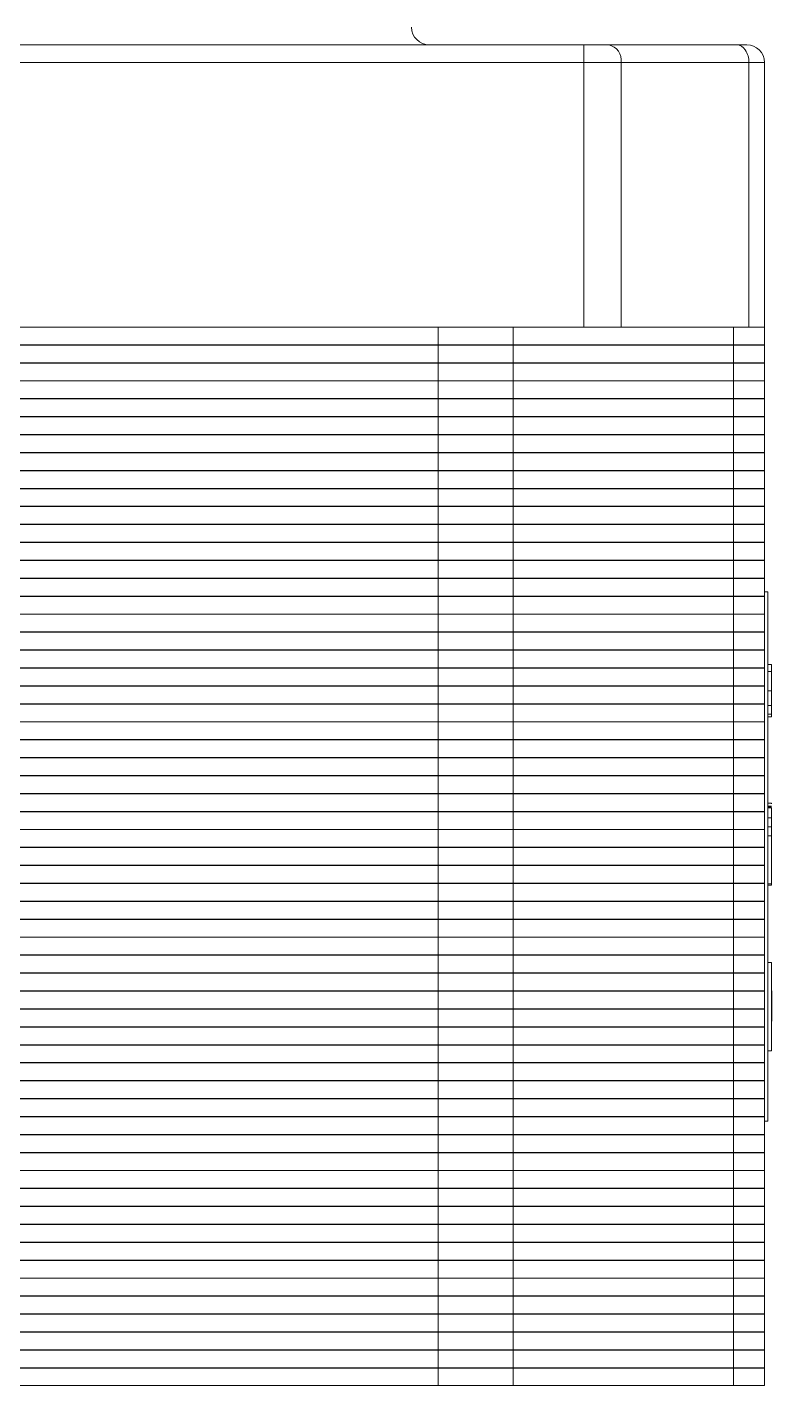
# Model space of a CAD drawing. Header units: millimetres. Extents: x -331 to 5585, y -2655 to 1513.
# Drawn here: x 2630.94 to 2652.04, y 476.26 to 514.75 of the extents above; entities that cross this region are included whole.
import ezdxf

# ---------------------------------------------------------------- set-up
doc = ezdxf.new("R2010")
doc.units = ezdxf.units.MM

msp = doc.modelspace()

# ---------------------------------------------------------------- linework, layer by layer
at = {"color": 7, "linetype": 'Continuous', "lineweight": 15}
for p, q in [((2646.713, 514.251), (2614.956, 514.251)), ((2646.713, 514.251), (2646.713, 514.105)), ((2646.713, 513.751), (2646.713, 514.105)), ((2651.042, 514.251), (2647.42, 514.251)), ((2646.713, 513.751), (2614.956, 513.751)), ((2647.774, 513.751), (2646.713, 513.751)), ((2646.713, 506.251), (2646.713, 513.751)), ((2647.774, 513.751), (2647.774, 506.251)), ((2651.395, 513.751), (2647.774, 513.751)), ((2651.395, 506.251), (2651.395, 513.751)), ((2651.835, 513.751), (2651.395, 513.751)), ((2651.835, 513.751), (2651.835, 506.251)), ((2614.956, 506.251), (2646.713, 506.251)), ((2642.592, 506.251), (2619.077, 506.251)), ((2642.592, 506.251), (2642.592, 505.751)), ((2644.713, 506.251), (2644.713, 505.751)), ((2646.713, 506.251), (2647.774, 506.251)), ((2647.774, 506.251), (2651.395, 506.251)), ((2650.956, 506.251), (2650.956, 505.751)), ((2651.395, 506.251), (2651.835, 506.251)), ((2651.835, 506.251), (2651.835, 505.751)), ((2619.077, 505.751), (2642.592, 505.751)), ((2642.592, 505.743), (2619.077, 505.743)), ((2638.614, 505.751), (2638.614, 505.743)), ((2642.592, 505.751), (2644.713, 505.751)), ((2642.592, 505.743), (2642.592, 505.243)), ((2644.713, 505.743), (2642.592, 505.743)), ((2644.713, 505.751), (2650.956, 505.751)), ((2644.713, 505.743), (2644.713, 505.243)), ((2650.956, 505.743), (2644.713, 505.743)), ((2650.956, 505.751), (2651.835, 505.751)), ((2650.956, 505.743), (2650.956, 505.243)), ((2651.835, 505.743), (2650.956, 505.743)), ((2651.835, 505.743), (2651.835, 505.243)), ((2619.077, 505.243), (2642.592, 505.243)), ((2642.592, 505.234), (2619.077, 505.234)), ((2638.614, 505.243), (2638.614, 505.234)), ((2642.592, 505.243), (2644.713, 505.243)), ((2642.592, 505.234), (2642.592, 504.734)), ((2644.713, 505.234), (2642.592, 505.234)), ((2644.713, 505.243), (2650.956, 505.243)), ((2644.713, 505.234), (2644.713, 504.734)), ((2650.956, 505.234), (2644.713, 505.234)), ((2650.956, 505.243), (2651.835, 505.243)), ((2650.956, 505.234), (2650.956, 504.734)), ((2651.835, 505.234), (2650.956, 505.234)), ((2651.835, 505.234), (2651.835, 504.734)), ((2619.077, 504.734), (2642.592, 504.734)), ((2642.592, 504.726), (2619.077, 504.726)), ((2638.614, 504.734), (2638.614, 504.726)), ((2642.592, 504.734), (2644.713, 504.734)), ((2642.592, 504.726), (2642.592, 504.226)), ((2644.713, 504.726), (2642.592, 504.726)), ((2644.713, 504.734), (2650.956, 504.734)), ((2644.713, 504.726), (2644.713, 504.226)), ((2650.956, 504.726), (2644.713, 504.726)), ((2650.956, 504.734), (2651.835, 504.734)), ((2650.956, 504.726), (2650.956, 504.226)), ((2651.835, 504.726), (2650.956, 504.726)), ((2651.835, 504.726), (2651.835, 504.226)), ((2619.077, 504.226), (2642.592, 504.226)), ((2642.592, 504.217), (2619.077, 504.217)), ((2638.614, 504.226), (2638.614, 504.217)), ((2642.592, 504.226), (2644.713, 504.226)), ((2642.592, 504.217), (2642.592, 503.717)), ((2644.713, 504.217), (2642.592, 504.217)), ((2644.713, 504.226), (2650.956, 504.226)), ((2644.713, 504.217), (2644.713, 503.717)), ((2650.956, 504.217), (2644.713, 504.217)), ((2650.956, 504.226), (2651.835, 504.226)), ((2650.956, 504.217), (2650.956, 503.717)), ((2651.835, 504.217), (2650.956, 504.217)), ((2651.835, 504.217), (2651.835, 503.717)), ((2619.077, 503.717), (2642.592, 503.717)), ((2642.592, 503.709), (2619.077, 503.709)), ((2638.614, 503.717), (2638.614, 503.709)), ((2642.592, 503.717), (2644.713, 503.717)), ((2642.592, 503.709), (2642.592, 503.209)), ((2644.713, 503.709), (2642.592, 503.709)), ((2644.713, 503.717), (2650.956, 503.717)), ((2644.713, 503.709), (2644.713, 503.209)), ((2650.956, 503.709), (2644.713, 503.709)), ((2650.956, 503.717), (2651.835, 503.717)), ((2650.956, 503.709), (2650.956, 503.209)), ((2651.835, 503.709), (2650.956, 503.709)), ((2651.835, 503.709), (2651.835, 503.209)), ((2619.077, 503.209), (2642.592, 503.209)), ((2642.592, 503.2), (2619.077, 503.2)), ((2638.614, 503.209), (2638.614, 503.2)), ((2642.592, 503.209), (2644.713, 503.209)), ((2642.592, 503.2), (2642.592, 502.7)), ((2644.713, 503.2), (2642.592, 503.2)), ((2644.713, 503.209), (2650.956, 503.209)), ((2644.713, 503.2), (2644.713, 502.7)), ((2650.956, 503.2), (2644.713, 503.2)), ((2650.956, 503.209), (2651.835, 503.209)), ((2650.956, 503.2), (2650.956, 502.7)), ((2651.835, 503.2), (2650.956, 503.2)), ((2651.835, 503.2), (2651.835, 502.7)), ((2619.077, 502.7), (2642.592, 502.7)), ((2642.592, 502.692), (2619.077, 502.692)), ((2638.614, 502.7), (2638.614, 502.692)), ((2642.592, 502.7), (2644.713, 502.7)), ((2642.592, 502.692), (2642.592, 502.192)), ((2644.713, 502.692), (2642.592, 502.692)), ((2644.713, 502.7), (2650.956, 502.7)), ((2644.713, 502.692), (2644.713, 502.192)), ((2650.956, 502.692), (2644.713, 502.692)), ((2650.956, 502.7), (2651.835, 502.7)), ((2650.956, 502.692), (2650.956, 502.192)), ((2651.835, 502.692), (2650.956, 502.692)), ((2651.835, 502.692), (2651.835, 502.192)), ((2619.077, 502.192), (2642.592, 502.192)), ((2642.592, 502.183), (2619.077, 502.183)), ((2638.614, 502.192), (2638.614, 502.183)), ((2642.592, 502.192), (2644.713, 502.192)), ((2642.592, 502.183), (2642.592, 501.683)), ((2644.713, 502.183), (2642.592, 502.183)), ((2644.713, 502.192), (2650.956, 502.192)), ((2644.713, 502.183), (2644.713, 501.683)), ((2650.956, 502.183), (2644.713, 502.183)), ((2650.956, 502.192), (2651.835, 502.192)), ((2650.956, 502.183), (2650.956, 501.683)), ((2651.835, 502.183), (2650.956, 502.183)), ((2651.835, 502.183), (2651.835, 501.683)), ((2619.077, 501.683), (2642.592, 501.683)), ((2642.592, 501.675), (2619.077, 501.675)), ((2638.614, 501.683), (2638.614, 501.675)), ((2642.592, 501.683), (2644.713, 501.683)), ((2642.592, 501.675), (2642.592, 501.175)), ((2644.713, 501.675), (2642.592, 501.675)), ((2644.713, 501.683), (2650.956, 501.683)), ((2644.713, 501.675), (2644.713, 501.175)), ((2650.956, 501.675), (2644.713, 501.675)), ((2650.956, 501.683), (2651.835, 501.683)), ((2650.956, 501.675), (2650.956, 501.175)), ((2651.835, 501.675), (2650.956, 501.675)), ((2651.835, 501.675), (2651.835, 501.175)), ((2619.077, 501.175), (2642.592, 501.175)), ((2642.592, 501.166), (2619.077, 501.166)), ((2638.614, 501.175), (2638.614, 501.166)), ((2642.592, 501.175), (2644.713, 501.175)), ((2642.592, 501.166), (2642.592, 500.666)), ((2644.713, 501.166), (2642.592, 501.166)), ((2644.713, 501.175), (2650.956, 501.175)), ((2644.713, 501.166), (2644.713, 500.666)), ((2650.956, 501.166), (2644.713, 501.166)), ((2650.956, 501.175), (2651.835, 501.175)), ((2650.956, 501.166), (2650.956, 500.666)), ((2651.835, 501.166), (2650.956, 501.166)), ((2651.835, 501.166), (2651.835, 500.666)), ((2619.077, 500.666), (2642.592, 500.666)), ((2642.592, 500.658), (2619.077, 500.658)), ((2638.614, 500.666), (2638.614, 500.658)), ((2642.592, 500.666), (2644.713, 500.666)), ((2642.592, 500.658), (2642.592, 500.158)), ((2644.713, 500.658), (2642.592, 500.658)), ((2644.713, 500.666), (2650.956, 500.666)), ((2644.713, 500.658), (2644.713, 500.158)), ((2650.956, 500.658), (2644.713, 500.658)), ((2650.956, 500.666), (2651.835, 500.666)), ((2650.956, 500.658), (2650.956, 500.158)), ((2651.835, 500.658), (2650.956, 500.658)), ((2651.835, 500.658), (2651.835, 500.158)), ((2619.077, 500.158), (2642.592, 500.158)), ((2642.592, 500.149), (2619.077, 500.149)), ((2638.614, 500.158), (2638.614, 500.149)), ((2642.592, 500.158), (2644.713, 500.158)), ((2642.592, 500.149), (2642.592, 499.649)), ((2644.713, 500.149), (2642.592, 500.149)), ((2644.713, 500.158), (2650.956, 500.158)), ((2644.713, 500.149), (2644.713, 499.649)), ((2650.956, 500.149), (2644.713, 500.149)), ((2650.956, 500.158), (2651.835, 500.158)), ((2650.956, 500.149), (2650.956, 499.649)), ((2651.835, 500.149), (2650.956, 500.149)), ((2651.835, 500.149), (2651.835, 499.649)), ((2619.077, 499.649), (2642.592, 499.649)), ((2642.592, 499.641), (2619.077, 499.641)), ((2638.614, 499.649), (2638.614, 499.641)), ((2642.592, 499.649), (2644.713, 499.649)), ((2642.592, 499.641), (2642.592, 499.141)), ((2644.713, 499.641), (2642.592, 499.641)), ((2644.713, 499.649), (2650.956, 499.649)), ((2644.713, 499.641), (2644.713, 499.141)), ((2650.956, 499.641), (2644.713, 499.641)), ((2650.956, 499.649), (2651.835, 499.649)), ((2650.956, 499.641), (2650.956, 499.141)), ((2651.835, 499.641), (2650.956, 499.641)), ((2651.835, 499.641), (2651.835, 499.141)), ((2619.077, 499.141), (2642.592, 499.141)), ((2642.592, 499.133), (2619.077, 499.133)), ((2638.614, 499.141), (2638.614, 499.133)), ((2642.592, 499.141), (2644.713, 499.141)), ((2642.592, 499.133), (2642.592, 498.632)), ((2644.713, 499.133), (2642.592, 499.133)), ((2644.713, 499.141), (2650.956, 499.141)), ((2644.713, 499.133), (2644.713, 498.632)), ((2650.956, 499.133), (2644.713, 499.133)), ((2650.956, 499.141), (2651.835, 499.141)), ((2650.956, 499.133), (2650.956, 498.632)), ((2651.835, 499.133), (2650.956, 499.133)), ((2651.835, 499.133), (2651.835, 498.751)), ((2619.077, 498.632), (2642.592, 498.632)), ((2642.592, 498.624), (2619.077, 498.624)), ((2638.614, 498.632), (2638.614, 498.624)), ((2642.592, 498.632), (2644.713, 498.632)), ((2642.592, 498.624), (2642.592, 498.124)), ((2644.713, 498.624), (2642.592, 498.624)), ((2644.713, 498.632), (2650.956, 498.632)), ((2644.713, 498.624), (2644.713, 498.124)), ((2650.956, 498.624), (2644.713, 498.624)), ((2650.956, 498.632), (2651.835, 498.632)), ((2650.956, 498.624), (2650.956, 498.124)), ((2651.835, 498.624), (2650.956, 498.624)), ((2651.835, 498.751), (2651.935, 498.751)), ((2651.835, 498.751), (2651.835, 483.751)), ((2651.935, 483.751), (2651.935, 498.751)), ((2619.077, 498.124), (2642.592, 498.124)), ((2642.592, 498.116), (2619.077, 498.116)), ((2638.614, 498.124), (2638.614, 498.116)), ((2642.592, 498.124), (2644.713, 498.124)), ((2642.592, 498.116), (2642.592, 497.616)), ((2644.713, 498.116), (2642.592, 498.116)), ((2644.713, 498.124), (2650.956, 498.124)), ((2644.713, 498.116), (2644.713, 497.616)), ((2650.956, 498.116), (2644.713, 498.116)), ((2650.956, 498.124), (2651.835, 498.124)), ((2650.956, 498.116), (2650.956, 497.616)), ((2651.835, 498.116), (2650.956, 498.116)), ((2619.077, 497.616), (2642.592, 497.616)), ((2642.592, 497.607), (2619.077, 497.607)), ((2638.614, 497.616), (2638.614, 497.607)), ((2642.592, 497.616), (2644.713, 497.616)), ((2642.592, 497.607), (2642.592, 497.107)), ((2644.713, 497.607), (2642.592, 497.607)), ((2644.713, 497.616), (2650.956, 497.616)), ((2644.713, 497.607), (2644.713, 497.107)), ((2650.956, 497.607), (2644.713, 497.607)), ((2650.956, 497.616), (2651.835, 497.616)), ((2650.956, 497.607), (2650.956, 497.107)), ((2651.835, 497.607), (2650.956, 497.607)), ((2619.077, 497.107), (2642.592, 497.107)), ((2642.592, 497.099), (2619.077, 497.099)), ((2638.614, 497.107), (2638.614, 497.099)), ((2642.592, 497.107), (2644.713, 497.107)), ((2642.592, 497.099), (2642.592, 496.599)), ((2644.713, 497.099), (2642.592, 497.099)), ((2644.713, 497.107), (2650.956, 497.107)), ((2644.713, 497.099), (2644.713, 496.599)), ((2650.956, 497.099), (2644.713, 497.099)), ((2650.956, 497.107), (2651.835, 497.107)), ((2650.956, 497.099), (2650.956, 496.599)), ((2651.835, 497.099), (2650.956, 497.099)), ((2619.077, 496.599), (2642.592, 496.599)), ((2638.614, 496.599), (2638.614, 496.59)), ((2642.592, 496.599), (2644.713, 496.599)), ((2644.713, 496.599), (2650.956, 496.599)), ((2650.956, 496.599), (2651.835, 496.599)), ((2652.035, 496.693), (2651.935, 496.693)), ((2642.592, 496.59), (2619.077, 496.59)), ((2642.592, 496.59), (2642.592, 496.09)), ((2644.713, 496.59), (2642.592, 496.59)), ((2644.713, 496.59), (2644.713, 496.09)), ((2650.956, 496.59), (2644.713, 496.59)), ((2650.956, 496.59), (2650.956, 496.09)), ((2651.835, 496.59), (2650.956, 496.59)), ((2652.035, 496.497), (2651.935, 496.497)), ((2619.077, 496.09), (2642.592, 496.09)), ((2642.592, 496.082), (2619.077, 496.082)), ((2638.614, 496.09), (2638.614, 496.082)), ((2642.592, 496.09), (2644.713, 496.09)), ((2642.592, 496.082), (2642.592, 495.582)), ((2644.713, 496.082), (2642.592, 496.082)), ((2644.713, 496.09), (2650.956, 496.09)), ((2644.713, 496.082), (2644.713, 495.582)), ((2650.956, 496.082), (2644.713, 496.082)), ((2650.956, 496.09), (2651.835, 496.09)), ((2650.956, 496.082), (2650.956, 495.582)), ((2651.835, 496.082), (2650.956, 496.082)), ((2652.035, 495.951), (2651.935, 495.951)), ((2619.077, 495.582), (2642.592, 495.582)), ((2642.592, 495.573), (2619.077, 495.573)), ((2638.614, 495.582), (2638.614, 495.573)), ((2642.592, 495.582), (2644.713, 495.582)), ((2642.592, 495.573), (2642.592, 495.073)), ((2644.713, 495.573), (2642.592, 495.573)), ((2644.713, 495.582), (2650.956, 495.582)), ((2644.713, 495.573), (2644.713, 495.073)), ((2650.956, 495.573), (2644.713, 495.573)), ((2650.956, 495.582), (2651.835, 495.582)), ((2650.956, 495.573), (2650.956, 495.073)), ((2651.835, 495.573), (2650.956, 495.573)), ((2652.035, 495.533), (2651.935, 495.533)), ((2619.077, 495.073), (2642.592, 495.073)), ((2642.592, 495.065), (2619.077, 495.065)), ((2638.614, 495.073), (2638.614, 495.065)), ((2642.592, 495.073), (2644.713, 495.073)), ((2642.592, 495.065), (2642.592, 494.565)), ((2644.713, 495.065), (2642.592, 495.065)), ((2644.713, 495.073), (2650.956, 495.073)), ((2644.713, 495.065), (2644.713, 494.565)), ((2650.956, 495.065), (2644.713, 495.065)), ((2650.956, 495.073), (2651.835, 495.073)), ((2650.956, 495.065), (2650.956, 494.565)), ((2651.835, 495.065), (2650.956, 495.065)), ((2651.935, 495.289), (2652.035, 495.289)), ((2652.035, 495.212), (2651.935, 495.212)), ((2619.077, 494.565), (2642.592, 494.565)), ((2642.592, 494.556), (2619.077, 494.556)), ((2638.614, 494.565), (2638.614, 494.556)), ((2642.592, 494.565), (2644.713, 494.565)), ((2642.592, 494.556), (2642.592, 494.056)), ((2644.713, 494.556), (2642.592, 494.556)), ((2644.713, 494.565), (2650.956, 494.565)), ((2644.713, 494.556), (2644.713, 494.056)), ((2650.956, 494.556), (2644.713, 494.556)), ((2650.956, 494.565), (2651.835, 494.565)), ((2650.956, 494.556), (2650.956, 494.056)), ((2651.835, 494.556), (2650.956, 494.556)), ((2619.077, 494.056), (2642.592, 494.056)), ((2642.592, 494.048), (2619.077, 494.048)), ((2638.614, 494.056), (2638.614, 494.048)), ((2642.592, 494.056), (2644.713, 494.056)), ((2642.592, 494.048), (2642.592, 493.548)), ((2644.713, 494.048), (2642.592, 494.048)), ((2644.713, 494.056), (2650.956, 494.056)), ((2644.713, 494.048), (2644.713, 493.548)), ((2650.956, 494.048), (2644.713, 494.048)), ((2650.956, 494.056), (2651.835, 494.056)), ((2650.956, 494.048), (2650.956, 493.548)), ((2651.835, 494.048), (2650.956, 494.048)), ((2619.077, 493.548), (2642.592, 493.548)), ((2642.592, 493.539), (2619.077, 493.539)), ((2638.614, 493.548), (2638.614, 493.539)), ((2642.592, 493.548), (2644.713, 493.548)), ((2642.592, 493.539), (2642.592, 493.039)), ((2644.713, 493.539), (2642.592, 493.539)), ((2644.713, 493.548), (2650.956, 493.548)), ((2644.713, 493.539), (2644.713, 493.039)), ((2650.956, 493.539), (2644.713, 493.539)), ((2650.956, 493.548), (2651.835, 493.548)), ((2650.956, 493.539), (2650.956, 493.039)), ((2651.835, 493.539), (2650.956, 493.539)), ((2619.077, 493.039), (2642.592, 493.039)), ((2642.592, 493.031), (2619.077, 493.031)), ((2638.614, 493.039), (2638.614, 493.031)), ((2642.592, 493.039), (2644.713, 493.039)), ((2642.592, 493.031), (2642.592, 492.531)), ((2644.713, 493.031), (2642.592, 493.031)), ((2644.713, 493.039), (2650.956, 493.039)), ((2644.713, 493.031), (2644.713, 492.531)), ((2650.956, 493.031), (2644.713, 493.031)), ((2650.956, 493.039), (2651.835, 493.039)), ((2650.956, 493.031), (2650.956, 492.531)), ((2651.835, 493.031), (2650.956, 493.031)), ((2652.035, 492.765), (2651.935, 492.765)), ((2652.035, 492.747), (2652.035, 492.765)), ((2619.077, 492.531), (2642.592, 492.531)), ((2642.592, 492.522), (2619.077, 492.522)), ((2638.614, 492.531), (2638.614, 492.522)), ((2642.592, 492.531), (2644.713, 492.531)), ((2642.592, 492.522), (2642.592, 492.022)), ((2644.713, 492.522), (2642.592, 492.522)), ((2644.713, 492.531), (2650.956, 492.531)), ((2644.713, 492.522), (2644.713, 492.022)), ((2650.956, 492.522), (2644.713, 492.522)), ((2650.956, 492.531), (2651.835, 492.531)), ((2650.956, 492.522), (2650.956, 492.022)), ((2651.835, 492.522), (2650.956, 492.522)), ((2652.035, 492.676), (2651.935, 492.676)), ((2652.035, 492.662), (2651.935, 492.662)), ((2652.035, 492.634), (2651.935, 492.634)), ((2619.077, 492.022), (2642.592, 492.022)), ((2642.592, 492.014), (2619.077, 492.014)), ((2638.614, 492.022), (2638.614, 492.014)), ((2642.592, 492.022), (2644.713, 492.022)), ((2642.592, 492.014), (2642.592, 491.514)), ((2644.713, 492.014), (2642.592, 492.014)), ((2644.713, 492.022), (2650.956, 492.022)), ((2644.713, 492.014), (2644.713, 491.514)), ((2650.956, 492.014), (2644.713, 492.014)), ((2650.956, 492.022), (2651.835, 492.022)), ((2650.956, 492.014), (2650.956, 491.514)), ((2651.835, 492.014), (2650.956, 492.014)), ((2652.035, 492.347), (2651.935, 492.347)), ((2652.035, 492.095), (2651.935, 492.095)), ((2652.035, 492.095), (2652.035, 491.84)), ((2652.035, 491.84), (2651.935, 491.84)), ((2652.035, 491.84), (2652.035, 490.478)), ((2619.077, 491.514), (2642.592, 491.514)), ((2642.592, 491.505), (2619.077, 491.505)), ((2638.614, 491.514), (2638.614, 491.505)), ((2642.592, 491.514), (2644.713, 491.514)), ((2642.592, 491.505), (2642.592, 491.005)), ((2644.713, 491.505), (2642.592, 491.505)), ((2644.713, 491.514), (2650.956, 491.514)), ((2644.713, 491.505), (2644.713, 491.005)), ((2650.956, 491.505), (2644.713, 491.505)), ((2650.956, 491.514), (2651.835, 491.514)), ((2650.956, 491.505), (2650.956, 491.005)), ((2651.835, 491.505), (2650.956, 491.505)), ((2619.077, 491.005), (2642.592, 491.005)), ((2642.592, 490.997), (2619.077, 490.997)), ((2638.614, 491.005), (2638.614, 490.997)), ((2642.592, 491.005), (2644.713, 491.005)), ((2642.592, 490.997), (2642.592, 490.497)), ((2644.713, 490.997), (2642.592, 490.997)), ((2644.713, 491.005), (2650.956, 491.005)), ((2644.713, 490.997), (2644.713, 490.497)), ((2650.956, 490.997), (2644.713, 490.997)), ((2650.956, 491.005), (2651.835, 491.005)), ((2650.956, 490.997), (2650.956, 490.497)), ((2651.835, 490.997), (2650.956, 490.997)), ((2619.077, 490.497), (2642.592, 490.497)), ((2642.592, 490.488), (2619.077, 490.488)), ((2638.614, 490.497), (2638.614, 490.488)), ((2642.592, 490.497), (2644.713, 490.497)), ((2642.592, 490.488), (2642.592, 489.988)), ((2644.713, 490.488), (2642.592, 490.488)), ((2644.713, 490.497), (2650.956, 490.497)), ((2644.713, 490.488), (2644.713, 489.988)), ((2650.956, 490.488), (2644.713, 490.488)), ((2650.956, 490.497), (2651.835, 490.497)), ((2650.956, 490.488), (2650.956, 489.988)), ((2651.835, 490.488), (2650.956, 490.488)), ((2652.035, 490.478), (2651.935, 490.478)), ((2652.035, 490.441), (2651.935, 490.441)), ((2619.077, 489.988), (2642.592, 489.988)), ((2642.592, 489.98), (2619.077, 489.98)), ((2638.614, 489.988), (2638.614, 489.98)), ((2642.592, 489.988), (2644.713, 489.988)), ((2642.592, 489.98), (2642.592, 489.48)), ((2644.713, 489.98), (2642.592, 489.98)), ((2644.713, 489.988), (2650.956, 489.988)), ((2644.713, 489.98), (2644.713, 489.48)), ((2650.956, 489.98), (2644.713, 489.98)), ((2650.956, 489.988), (2651.835, 489.988)), ((2650.956, 489.98), (2650.956, 489.48)), ((2651.835, 489.98), (2650.956, 489.98)), ((2619.077, 489.48), (2642.592, 489.48)), ((2642.592, 489.472), (2619.077, 489.472)), ((2638.614, 489.48), (2638.614, 489.472)), ((2642.592, 489.48), (2644.713, 489.48)), ((2642.592, 489.472), (2642.592, 488.971)), ((2644.713, 489.472), (2642.592, 489.472)), ((2644.713, 489.48), (2650.956, 489.48)), ((2644.713, 489.472), (2644.713, 488.971)), ((2650.956, 489.472), (2644.713, 489.472)), ((2650.956, 489.48), (2651.835, 489.48)), ((2650.956, 489.472), (2650.956, 488.971)), ((2651.835, 489.472), (2650.956, 489.472)), ((2619.077, 488.971), (2642.592, 488.971)), ((2642.592, 488.963), (2619.077, 488.963)), ((2638.614, 488.971), (2638.614, 488.963)), ((2642.592, 488.971), (2644.713, 488.971)), ((2642.592, 488.963), (2642.592, 488.463)), ((2644.713, 488.963), (2642.592, 488.963)), ((2644.713, 488.971), (2650.956, 488.971)), ((2644.713, 488.963), (2644.713, 488.463)), ((2650.956, 488.963), (2644.713, 488.963)), ((2650.956, 488.971), (2651.835, 488.971)), ((2650.956, 488.963), (2650.956, 488.463)), ((2651.835, 488.963), (2650.956, 488.963)), ((2619.077, 488.463), (2642.592, 488.463)), ((2642.592, 488.455), (2619.077, 488.455)), ((2638.614, 488.463), (2638.614, 488.455)), ((2642.592, 488.463), (2644.713, 488.463)), ((2642.592, 488.455), (2642.592, 487.955)), ((2644.713, 488.455), (2642.592, 488.455)), ((2644.713, 488.463), (2650.956, 488.463)), ((2644.713, 488.455), (2644.713, 487.955)), ((2650.956, 488.455), (2644.713, 488.455)), ((2650.956, 488.463), (2651.835, 488.463)), ((2650.956, 488.455), (2650.956, 487.955)), ((2651.835, 488.455), (2650.956, 488.455)), ((2652.035, 488.251), (2651.935, 488.251)), ((2652.035, 485.751), (2652.035, 488.251)), ((2619.077, 487.955), (2642.592, 487.955)), ((2642.592, 487.946), (2619.077, 487.946)), ((2638.614, 487.955), (2638.614, 487.946)), ((2642.592, 487.955), (2644.713, 487.955)), ((2642.592, 487.946), (2642.592, 487.446)), ((2644.713, 487.946), (2642.592, 487.946)), ((2644.713, 487.955), (2650.956, 487.955)), ((2644.713, 487.946), (2644.713, 487.446)), ((2650.956, 487.946), (2644.713, 487.946)), ((2650.956, 487.955), (2651.835, 487.955)), ((2650.956, 487.946), (2650.956, 487.446)), ((2651.835, 487.946), (2650.956, 487.946)), ((2619.077, 487.446), (2642.592, 487.446)), ((2642.592, 487.438), (2619.077, 487.438)), ((2638.614, 487.446), (2638.614, 487.438)), ((2642.592, 487.446), (2644.713, 487.446)), ((2642.592, 487.438), (2642.592, 486.938)), ((2644.713, 487.438), (2642.592, 487.438)), ((2644.713, 487.446), (2650.956, 487.446)), ((2644.713, 487.438), (2644.713, 486.938)), ((2650.956, 487.438), (2644.713, 487.438)), ((2650.956, 487.446), (2651.835, 487.446)), ((2650.956, 487.438), (2650.956, 486.938)), ((2651.835, 487.438), (2650.956, 487.438)), ((2652.045, 487.592), (2652.035, 487.592)), ((2652.045, 487.444), (2652.035, 487.444)), ((2652.045, 487.022), (2652.035, 487.022)), ((2619.077, 486.938), (2642.592, 486.938)), ((2642.592, 486.929), (2619.077, 486.929)), ((2638.614, 486.938), (2638.614, 486.929)), ((2642.592, 486.938), (2644.713, 486.938)), ((2642.592, 486.929), (2642.592, 486.429)), ((2644.713, 486.929), (2642.592, 486.929)), ((2644.713, 486.938), (2650.956, 486.938)), ((2644.713, 486.929), (2644.713, 486.429)), ((2650.956, 486.929), (2644.713, 486.929)), ((2650.956, 486.938), (2651.835, 486.938)), ((2650.956, 486.929), (2650.956, 486.429)), ((2651.835, 486.929), (2650.956, 486.929)), ((2652.045, 486.651), (2652.035, 486.651)), ((2619.077, 486.429), (2642.592, 486.429)), ((2642.592, 486.421), (2619.077, 486.421)), ((2638.614, 486.429), (2638.614, 486.421)), ((2642.592, 486.429), (2644.713, 486.429)), ((2642.592, 486.421), (2642.592, 485.921)), ((2644.713, 486.421), (2642.592, 486.421)), ((2644.713, 486.429), (2650.956, 486.429)), ((2644.713, 486.421), (2644.713, 485.921)), ((2650.956, 486.421), (2644.713, 486.421)), ((2650.956, 486.429), (2651.835, 486.429)), ((2650.956, 486.421), (2650.956, 485.921)), ((2651.835, 486.421), (2650.956, 486.421)), ((2652.035, 486.481), (2652.045, 486.481)), ((2619.077, 485.921), (2642.592, 485.921)), ((2642.592, 485.912), (2619.077, 485.912)), ((2638.614, 485.921), (2638.614, 485.912)), ((2642.592, 485.921), (2644.713, 485.921)), ((2642.592, 485.912), (2642.592, 485.412)), ((2644.713, 485.912), (2642.592, 485.912)), ((2644.713, 485.921), (2650.956, 485.921)), ((2644.713, 485.912), (2644.713, 485.412)), ((2650.956, 485.912), (2644.713, 485.912)), ((2650.956, 485.921), (2651.835, 485.921)), ((2650.956, 485.912), (2650.956, 485.412)), ((2651.835, 485.912), (2650.956, 485.912)), ((2652.035, 485.751), (2651.935, 485.751)), ((2619.077, 485.412), (2642.592, 485.412)), ((2642.592, 485.404), (2619.077, 485.404)), ((2638.614, 485.412), (2638.614, 485.404)), ((2642.592, 485.412), (2644.713, 485.412)), ((2642.592, 485.404), (2642.592, 484.904)), ((2644.713, 485.404), (2642.592, 485.404)), ((2644.713, 485.412), (2650.956, 485.412)), ((2644.713, 485.404), (2644.713, 484.904)), ((2650.956, 485.404), (2644.713, 485.404)), ((2650.956, 485.412), (2651.835, 485.412)), ((2650.956, 485.404), (2650.956, 484.904)), ((2651.835, 485.404), (2650.956, 485.404)), ((2619.077, 484.904), (2642.592, 484.904)), ((2642.592, 484.895), (2619.077, 484.895)), ((2638.614, 484.904), (2638.614, 484.895)), ((2642.592, 484.904), (2644.713, 484.904)), ((2642.592, 484.895), (2642.592, 484.395)), ((2644.713, 484.895), (2642.592, 484.895)), ((2644.713, 484.904), (2650.956, 484.904)), ((2644.713, 484.895), (2644.713, 484.395)), ((2650.956, 484.895), (2644.713, 484.895)), ((2650.956, 484.904), (2651.835, 484.904)), ((2650.956, 484.895), (2650.956, 484.395)), ((2651.835, 484.895), (2650.956, 484.895)), ((2619.077, 484.395), (2642.592, 484.395)), ((2642.592, 484.387), (2619.077, 484.387)), ((2638.614, 484.395), (2638.614, 484.387)), ((2642.592, 484.395), (2644.713, 484.395)), ((2642.592, 484.387), (2642.592, 483.887)), ((2644.713, 484.387), (2642.592, 484.387)), ((2644.713, 484.395), (2650.956, 484.395)), ((2644.713, 484.387), (2644.713, 483.887)), ((2650.956, 484.387), (2644.713, 484.387)), ((2650.956, 484.395), (2651.835, 484.395)), ((2650.956, 484.387), (2650.956, 483.887)), ((2651.835, 484.387), (2650.956, 484.387)), ((2619.077, 483.887), (2642.592, 483.887)), ((2642.592, 483.878), (2619.077, 483.878)), ((2638.614, 483.887), (2638.614, 483.878)), ((2642.592, 483.887), (2644.713, 483.887)), ((2642.592, 483.878), (2642.592, 483.378)), ((2644.713, 483.878), (2642.592, 483.878)), ((2644.713, 483.887), (2650.956, 483.887)), ((2644.713, 483.878), (2644.713, 483.378)), ((2650.956, 483.878), (2644.713, 483.878)), ((2650.956, 483.887), (2651.835, 483.887)), ((2650.956, 483.878), (2650.956, 483.378)), ((2651.835, 483.878), (2650.956, 483.878)), ((2651.835, 483.751), (2651.835, 483.378)), ((2651.935, 483.751), (2651.835, 483.751)), ((2619.077, 483.378), (2642.592, 483.378)), ((2642.592, 483.37), (2619.077, 483.37)), ((2638.614, 483.378), (2638.614, 483.37)), ((2642.592, 483.378), (2644.713, 483.378)), ((2642.592, 483.37), (2642.592, 482.87)), ((2644.713, 483.37), (2642.592, 483.37)), ((2644.713, 483.378), (2650.956, 483.378)), ((2644.713, 483.37), (2644.713, 482.87)), ((2650.956, 483.37), (2644.713, 483.37)), ((2650.956, 483.378), (2651.835, 483.378)), ((2650.956, 483.37), (2650.956, 482.87)), ((2651.835, 483.37), (2650.956, 483.37)), ((2651.835, 483.37), (2651.835, 482.87)), ((2619.077, 482.87), (2642.592, 482.87)), ((2642.592, 482.861), (2619.077, 482.861)), ((2638.614, 482.87), (2638.614, 482.861)), ((2642.592, 482.87), (2644.713, 482.87)), ((2642.592, 482.861), (2642.592, 482.361)), ((2644.713, 482.861), (2642.592, 482.861)), ((2644.713, 482.87), (2650.956, 482.87)), ((2644.713, 482.861), (2644.713, 482.361)), ((2650.956, 482.861), (2644.713, 482.861)), ((2650.956, 482.87), (2651.835, 482.87)), ((2650.956, 482.861), (2650.956, 482.361)), ((2651.835, 482.861), (2650.956, 482.861)), ((2651.835, 482.861), (2651.835, 482.361)), ((2619.077, 482.361), (2642.592, 482.361)), ((2642.592, 482.353), (2619.077, 482.353)), ((2638.614, 482.361), (2638.614, 482.353)), ((2642.592, 482.361), (2644.713, 482.361)), ((2642.592, 482.353), (2642.592, 481.853)), ((2644.713, 482.353), (2642.592, 482.353)), ((2644.713, 482.361), (2650.956, 482.361)), ((2644.713, 482.353), (2644.713, 481.853)), ((2650.956, 482.353), (2644.713, 482.353)), ((2650.956, 482.361), (2651.835, 482.361)), ((2650.956, 482.353), (2650.956, 481.853)), ((2651.835, 482.353), (2650.956, 482.353)), ((2651.835, 482.353), (2651.835, 481.853)), ((2619.077, 481.853), (2642.592, 481.853)), ((2642.592, 481.844), (2619.077, 481.844)), ((2638.614, 481.853), (2638.614, 481.844)), ((2642.592, 481.853), (2644.713, 481.853)), ((2642.592, 481.844), (2642.592, 481.344)), ((2644.713, 481.844), (2642.592, 481.844)), ((2644.713, 481.853), (2650.956, 481.853)), ((2644.713, 481.844), (2644.713, 481.344)), ((2650.956, 481.844), (2644.713, 481.844)), ((2650.956, 481.853), (2651.835, 481.853)), ((2650.956, 481.844), (2650.956, 481.344)), ((2651.835, 481.844), (2650.956, 481.844)), ((2651.835, 481.844), (2651.835, 481.344)), ((2619.077, 481.344), (2642.592, 481.344)), ((2642.592, 481.336), (2619.077, 481.336)), ((2638.614, 481.344), (2638.614, 481.336)), ((2642.592, 481.344), (2644.713, 481.344)), ((2642.592, 481.336), (2642.592, 480.836)), ((2644.713, 481.336), (2642.592, 481.336)), ((2644.713, 481.344), (2650.956, 481.344)), ((2644.713, 481.336), (2644.713, 480.836)), ((2650.956, 481.336), (2644.713, 481.336)), ((2650.956, 481.344), (2651.835, 481.344)), ((2650.956, 481.336), (2650.956, 480.836)), ((2651.835, 481.336), (2650.956, 481.336)), ((2651.835, 481.336), (2651.835, 480.836)), ((2619.077, 480.836), (2642.592, 480.836)), ((2642.592, 480.827), (2619.077, 480.827)), ((2638.614, 480.836), (2638.614, 480.827)), ((2642.592, 480.836), (2644.713, 480.836)), ((2642.592, 480.827), (2642.592, 480.327)), ((2644.713, 480.827), (2642.592, 480.827)), ((2644.713, 480.836), (2650.956, 480.836)), ((2644.713, 480.827), (2644.713, 480.327)), ((2650.956, 480.827), (2644.713, 480.827)), ((2650.956, 480.836), (2651.835, 480.836)), ((2650.956, 480.827), (2650.956, 480.327)), ((2651.835, 480.827), (2650.956, 480.827)), ((2651.835, 480.827), (2651.835, 480.327)), ((2619.077, 480.327), (2642.592, 480.327)), ((2642.592, 480.319), (2619.077, 480.319)), ((2638.614, 480.327), (2638.614, 480.319)), ((2642.592, 480.327), (2644.713, 480.327)), ((2642.592, 480.319), (2642.592, 479.819)), ((2644.713, 480.319), (2642.592, 480.319)), ((2644.713, 480.327), (2650.956, 480.327)), ((2644.713, 480.319), (2644.713, 479.819)), ((2650.956, 480.319), (2644.713, 480.319)), ((2650.956, 480.327), (2651.835, 480.327)), ((2650.956, 480.319), (2650.956, 479.819)), ((2651.835, 480.319), (2650.956, 480.319)), ((2651.835, 480.319), (2651.835, 479.819)), ((2619.077, 479.819), (2642.592, 479.819)), ((2642.592, 479.81), (2619.077, 479.81)), ((2638.614, 479.819), (2638.614, 479.81)), ((2642.592, 479.819), (2644.713, 479.819)), ((2642.592, 479.81), (2642.592, 479.31)), ((2644.713, 479.81), (2642.592, 479.81)), ((2644.713, 479.819), (2650.956, 479.819)), ((2644.713, 479.81), (2644.713, 479.31)), ((2650.956, 479.81), (2644.713, 479.81)), ((2650.956, 479.819), (2651.835, 479.819)), ((2650.956, 479.81), (2650.956, 479.31)), ((2651.835, 479.81), (2650.956, 479.81)), ((2651.835, 479.81), (2651.835, 479.31)), ((2619.077, 479.31), (2642.592, 479.31)), ((2642.592, 479.302), (2619.077, 479.302)), ((2638.614, 479.31), (2638.614, 479.302)), ((2642.592, 479.31), (2644.713, 479.31)), ((2642.592, 479.302), (2642.592, 478.802)), ((2644.713, 479.302), (2642.592, 479.302)), ((2644.713, 479.31), (2650.956, 479.31)), ((2644.713, 479.302), (2644.713, 478.802)), ((2650.956, 479.302), (2644.713, 479.302)), ((2650.956, 479.31), (2651.835, 479.31)), ((2650.956, 479.302), (2650.956, 478.802)), ((2651.835, 479.302), (2650.956, 479.302)), ((2651.835, 479.302), (2651.835, 478.802)), ((2619.077, 478.802), (2642.592, 478.802)), ((2642.592, 478.794), (2619.077, 478.794)), ((2638.614, 478.802), (2638.614, 478.794)), ((2642.592, 478.802), (2644.713, 478.802)), ((2642.592, 478.794), (2642.592, 478.294)), ((2644.713, 478.794), (2642.592, 478.794)), ((2644.713, 478.802), (2650.956, 478.802)), ((2644.713, 478.794), (2644.713, 478.294)), ((2650.956, 478.794), (2644.713, 478.794)), ((2650.956, 478.802), (2651.835, 478.802)), ((2650.956, 478.794), (2650.956, 478.294)), ((2651.835, 478.794), (2650.956, 478.794)), ((2651.835, 478.794), (2651.835, 478.294)), ((2619.077, 478.294), (2642.592, 478.294)), ((2642.592, 478.285), (2619.077, 478.285)), ((2638.614, 478.294), (2638.614, 478.285)), ((2642.592, 478.294), (2644.713, 478.294)), ((2642.592, 478.285), (2642.592, 477.785)), ((2644.713, 478.285), (2642.592, 478.285)), ((2644.713, 478.294), (2650.956, 478.294)), ((2644.713, 478.285), (2644.713, 477.785)), ((2650.956, 478.285), (2644.713, 478.285)), ((2650.956, 478.294), (2651.835, 478.294)), ((2650.956, 478.285), (2650.956, 477.785)), ((2651.835, 478.285), (2650.956, 478.285)), ((2651.835, 478.285), (2651.835, 477.785)), ((2619.077, 477.785), (2642.592, 477.785)), ((2642.592, 477.777), (2619.077, 477.777)), ((2638.614, 477.785), (2638.614, 477.777)), ((2642.592, 477.785), (2644.713, 477.785)), ((2642.592, 477.777), (2642.592, 477.277)), ((2644.713, 477.777), (2642.592, 477.777)), ((2644.713, 477.785), (2650.956, 477.785)), ((2644.713, 477.777), (2644.713, 477.277)), ((2650.956, 477.777), (2644.713, 477.777)), ((2650.956, 477.785), (2651.835, 477.785)), ((2650.956, 477.777), (2650.956, 477.277)), ((2651.835, 477.777), (2650.956, 477.777)), ((2651.835, 477.777), (2651.835, 477.277)), ((2619.077, 477.277), (2642.592, 477.277)), ((2642.592, 477.268), (2619.077, 477.268)), ((2638.614, 477.277), (2638.614, 477.268)), ((2642.592, 477.277), (2644.713, 477.277)), ((2642.592, 477.268), (2642.592, 476.768)), ((2644.713, 477.268), (2642.592, 477.268)), ((2644.713, 477.277), (2650.956, 477.277)), ((2644.713, 477.268), (2644.713, 476.768)), ((2650.956, 477.268), (2644.713, 477.268)), ((2650.956, 477.277), (2651.835, 477.277)), ((2650.956, 477.268), (2650.956, 476.768)), ((2651.835, 477.268), (2650.956, 477.268)), ((2651.835, 477.268), (2651.835, 476.768)), ((2619.077, 476.768), (2642.592, 476.768)), ((2642.592, 476.76), (2619.077, 476.76)), ((2638.614, 476.768), (2638.614, 476.76)), ((2642.592, 476.768), (2644.713, 476.768)), ((2642.592, 476.76), (2642.592, 476.26)), ((2644.713, 476.76), (2642.592, 476.76)), ((2644.713, 476.768), (2650.956, 476.768)), ((2644.713, 476.76), (2644.713, 476.26)), ((2650.956, 476.76), (2644.713, 476.76)), ((2650.956, 476.768), (2651.835, 476.768)), ((2650.956, 476.76), (2650.956, 476.26)), ((2651.835, 476.76), (2650.956, 476.76)), ((2651.835, 476.76), (2651.835, 476.26)), ((2619.077, 476.26), (2642.592, 476.26)), ((2638.614, 476.26), (2638.614, 476.251)), ((2642.592, 476.26), (2644.713, 476.26)), ((2644.713, 476.26), (2650.956, 476.26)), ((2650.956, 476.26), (2651.835, 476.26))]:
    msp.add_line(p, q, dxfattribs=at)
for centre, radius, start, end in [((2642.335, 514.751), 0.5, 180, 270), ((2647.332, 513.814), 0.446, 351.9487, 78.5827), ((2651.027, 513.939), 0.313, 32.0555, 87.2238), ((2650.777, 513.762), 0.619, 359.0019, 33.6498), ((2651.335, 513.751), 0.5, 0, 90)]:
    msp.add_arc(centre, radius, start, end, dxfattribs=at)
for points, knots in [([(2647.42, 514.251), (2647.317, 514.251), (2647.111, 514.251), (2646.846, 514.251), (2646.713, 514.251)], [0, 0, 0, 0, 0.4996, 1, 1, 1, 1]), ([(2651.335, 514.251), (2651.321, 514.251), (2651.294, 514.251), (2651.126, 514.251), (2651.042, 514.251)], [0, 0, 0, 0, 0.499595, 1, 1, 1, 1]), ([(2652.035, 496.497), (2652.035, 496.539), (2652.035, 496.622), (2652.035, 496.684), (2652.035, 496.69), (2652.035, 496.693)], [0, 0, 0, 0, 0.338899, 0.683192, 1, 1, 1, 1]), ([(2652.035, 495.951), (2652.035, 496.018), (2652.035, 496.153), (2652.035, 496.343), (2652.035, 496.447), (2652.035, 496.497)], [0, 0, 0, 0, 0.337775, 0.680268, 1, 1, 1, 1]), ([(2652.035, 495.533), (2652.035, 495.594), (2652.035, 495.69), (2652.035, 495.835), (2652.035, 495.912), (2652.035, 495.951)], [0, 0, 0, 0, 0.4620199, 0.7288458, 1, 1, 1, 1]), ([(2652.035, 495.573), (2652.035, 495.558), (2652.035, 495.526), (2652.035, 495.469), (2652.035, 495.432), (2652.035, 495.408)], [0, 0, 0, 0, 0.2616839, 0.5236416, 1, 1, 1, 1]), ([(2652.035, 495.289), (2652.035, 495.306), (2652.035, 495.35), (2652.035, 495.435), (2652.035, 495.507), (2652.035, 495.533)], [0, 0, 0, 0, 0.278927, 0.731767, 1, 1, 1, 1]), ([(2652.035, 495.212), (2652.035, 495.214), (2652.035, 495.216), (2652.035, 495.252), (2652.035, 495.277), (2652.035, 495.289)], [0, 0, 0, 0, 0.487166, 0.742025, 1, 1, 1, 1]), ([(2652.035, 492.634), (2652.035, 492.605), (2652.035, 492.548), (2652.035, 492.448), (2652.035, 492.386), (2652.035, 492.347)], [0, 0, 0, 0, 0.268463, 0.537553, 1, 1, 1, 1]), ([(2652.035, 492.347), (2652.035, 492.304), (2652.035, 492.234), (2652.035, 492.154), (2652.035, 492.115), (2652.035, 492.095)], [0, 0, 0, 0, 0.432162, 0.715227, 1, 1, 1, 1]), ([(2652.035, 490.478), (2652.035, 490.474), (2652.035, 490.456), (2652.035, 490.446), (2652.035, 490.443), (2652.035, 490.441)], [0, 0, 0, 0, 0.097833, 0.545949, 1, 1, 1, 1]), ([(2652.045, 487.022), (2652.045, 487.025), (2652.045, 487.035), (2652.045, 487.049), (2652.045, 487.065), (2652.045, 487.089), (2652.045, 487.135), (2652.045, 487.188), (2652.045, 487.253), (2652.045, 487.314), (2652.045, 487.365), (2652.045, 487.394), (2652.045, 487.405), (2652.045, 487.415), (2652.045, 487.426), (2652.045, 487.436), (2652.045, 487.442), (2652.045, 487.444)], [0, 0, 0, 0, 0.022288, 0.067132, 0.089425, 0.134152, 0.223689, 0.402967, 0.492552, 0.669741, 0.834449, 0.875794, 0.896492, 0.917241, 0.958578, 0.97928, 1, 1, 1, 1]), ([(2652.045, 486.651), (2652.045, 486.654), (2652.045, 486.659), (2652.045, 486.668), (2652.045, 486.68), (2652.045, 486.7), (2652.045, 486.741), (2652.045, 486.79), (2652.045, 486.841), (2652.045, 486.891), (2652.045, 486.933), (2652.045, 486.966), (2652.045, 486.978), (2652.045, 486.989), (2652.045, 487.001), (2652.045, 487.013), (2652.045, 487.019), (2652.045, 487.022)], [0, 0, 0, 0, 0.025374, 0.05088, 0.076481, 0.12744, 0.229404, 0.433851, 0.535852, 0.637979, 0.818614, 0.863886, 0.886583, 0.909272, 0.954641, 0.977322, 1, 1, 1, 1]), ([(2652.045, 486.585), (2652.045, 486.586), (2652.045, 486.588), (2652.045, 486.592), (2652.045, 486.596), (2652.045, 486.6), (2652.045, 486.605), (2652.045, 486.609), (2652.045, 486.613), (2652.045, 486.622), (2652.045, 486.631), (2652.045, 486.639), (2652.045, 486.64)], [0, 0, 0, 0, 0.079998, 0.119885, 0.199882, 0.279768, 0.359653, 0.439539, 0.519313, 0.599822, 0.920031, 1, 1, 1, 1])]:
    msp.add_open_spline(points, degree=3, knots=knots, dxfattribs=at)

doc.saveas('drawing.dxf')
